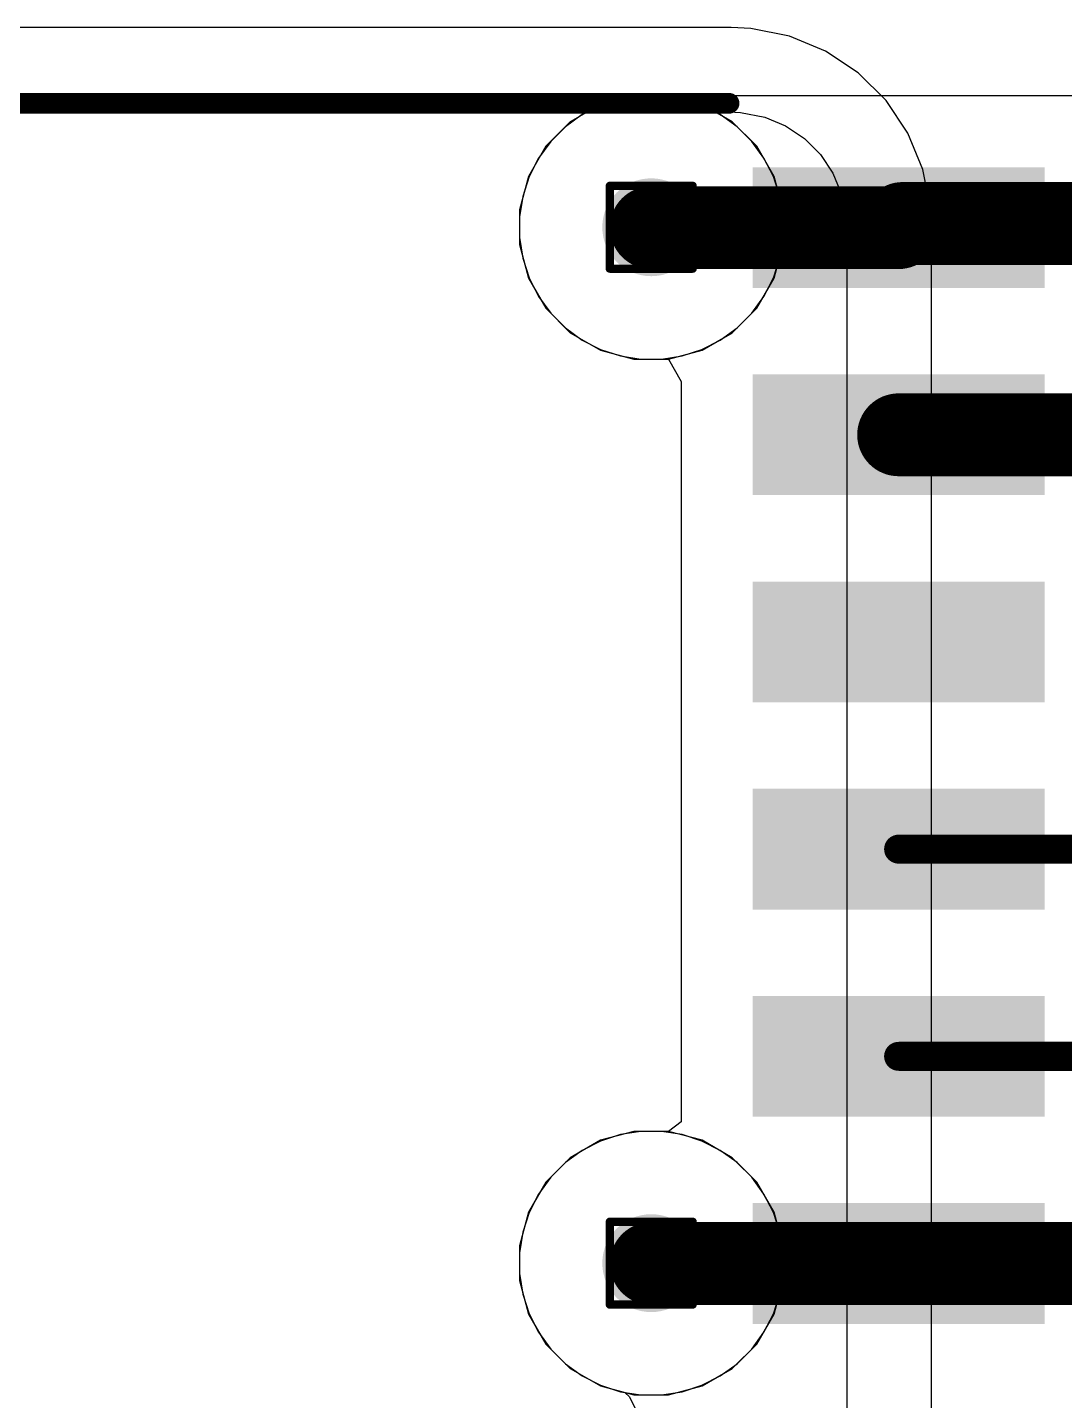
# Model space of a CAD drawing. Header units: inches. Extents: x -5 to 230, y -4 to 159.
# Drawn here: x 71.12 to 77.47, y 48.95 to 57.36 of the extents above; entities that cross this region are included whole.
import ezdxf

# ---------------------------------------------------------------- set-up
doc = ezdxf.new("R2010")
doc.units = ezdxf.units.IN
for name, color, linetype in [('Bottom Layer', 5, 'Continuous'), ('Drill Drawing', 1, 'Continuous'), ('Layer 1', 16, 'Continuous'), ('Layer 2', 76, 'Continuous'), ('Top Layer', 1, 'Continuous'), ('Top Overlay', 2, 'Continuous'), ('Top Paste', 8, 'Continuous'), ('Top Solder', 216, 'Continuous'), ('Via Holes', 16, 'Continuous')]:
    doc.layers.add(name, color=color, linetype=linetype)

# ---------------------------------------------------------------- blocks, each defined once
blk = doc.blocks.new('SOIC_16_300____37')
at = {"layer": 'Top Layer'}
for points in [[(4.05, 4.745), (5.7, 4.745), (5.7, 4.145), (4.05, 4.145)], [(4.05, 3.475), (5.7, 3.475), (5.7, 2.875), (4.05, 2.875)], [(4.05, 2.205), (5.7, 2.205), (5.7, 1.605), (4.05, 1.605)], [(4.05, 0.935), (5.7, 0.935), (5.7, 0.335), (4.05, 0.335)], [(4.05, -0.335), (5.7, -0.335), (5.7, -0.935), (4.05, -0.935)], [(4.05, -1.605), (5.7, -1.605), (5.7, -2.205), (4.05, -2.205)]]:
    blk.add_hatch(color=1, dxfattribs=at).paths.add_polyline_path(points)
at = {"layer": 'Top Paste'}
for points in [[(4.05, 4.745), (5.7, 4.745), (5.7, 4.145), (4.05, 4.145)], [(4.05, 3.475), (5.7, 3.475), (5.7, 2.875), (4.05, 2.875)], [(4.05, 2.205), (5.7, 2.205), (5.7, 1.605), (4.05, 1.605)], [(4.05, 0.935), (5.7, 0.935), (5.7, 0.335), (4.05, 0.335)], [(4.05, -0.335), (5.7, -0.335), (5.7, -0.935), (4.05, -0.935)], [(4.05, -1.605), (5.7, -1.605), (5.7, -2.205), (4.05, -2.205)]]:
    blk.add_hatch(color=8, dxfattribs=at).paths.add_polyline_path(points)
at = {"layer": 'Top Solder'}
for points in [[(3.98, 4.815), (5.77, 4.815), (5.77, 4.075), (3.98, 4.075)], [(3.98, 3.545), (5.77, 3.545), (5.77, 2.805), (3.98, 2.805)], [(3.98, 2.275), (5.77, 2.275), (5.77, 1.535), (3.98, 1.535)], [(3.98, 1.005), (5.77, 1.005), (5.77, 0.265), (3.98, 0.265)], [(3.98, -0.265), (5.77, -0.265), (5.77, -1.005), (3.98, -1.005)], [(3.98, -1.535), (5.77, -1.535), (5.77, -2.275), (3.98, -2.275)]]:
    blk.add_hatch(color=216, dxfattribs=at).paths.add_polyline_path(points)
at = {"layer": 'Top Overlay'}
blk.add_lwpolyline([(-3.6068, 5.207, 0.127, 0.127, 0), (3.8354, 5.207, 0.127, 0.127, 0)], format="xyseb", dxfattribs=at)
blk.add_lwpolyline([(3.8037, 5.207, 0.0635, 0.0635, 1), (3.8672, 5.207, 0.0635, 0.0635, 1)], format="xyseb", close=True, dxfattribs=at)

msp = doc.modelspace()

# ---------------------------------------------------------------- hatches: boundary and pattern name
at = {"layer": 'Bottom Layer'}
h = msp.add_hatch(color=5, dxfattribs=at)
edge = h.paths.add_edge_path()
edge.add_arc((74.9413, 56.1384), 0.3, 0, 360)
h = msp.add_hatch(color=5, dxfattribs=at)
edge = h.paths.add_edge_path()
edge.add_arc((74.9413, 49.7884), 0.3, 0, 360)
at = {"layer": 'Layer 1'}
h = msp.add_hatch(color=16, dxfattribs=at)
edge = h.paths.add_edge_path()
edge.add_arc((74.9413, 56.1384), 0.3, 0, 360)
h = msp.add_hatch(color=16, dxfattribs=at)
edge = h.paths.add_edge_path()
edge.add_arc((74.9413, 49.7884), 0.3, 0, 360)
at = {"layer": 'Layer 2'}
h = msp.add_hatch(color=76, dxfattribs=at)
edge = h.paths.add_edge_path()
edge.add_arc((74.9413, 56.1384), 0.3, 0, 360)
h = msp.add_hatch(color=76, dxfattribs=at)
edge = h.paths.add_edge_path()
edge.add_arc((74.9413, 49.7884), 0.3, 0, 360)
at = {"layer": 'Top Layer'}
h = msp.add_hatch(color=1, dxfattribs=at)
edge = h.paths.add_edge_path()
edge.add_arc((74.9413, 56.1384), 0.3, 0, 360)
h = msp.add_hatch(color=1, dxfattribs=at)
edge = h.paths.add_edge_path()
edge.add_arc((74.9413, 49.7884), 0.3, 0, 360)
at = {"layer": 'Via Holes'}
h = msp.add_hatch(color=7, dxfattribs=at)
edge = h.paths.add_edge_path()
edge.add_arc((74.9413, 56.1384), 0.15, 0, 360)
h = msp.add_hatch(color=7, dxfattribs=at)
edge = h.paths.add_edge_path()
edge.add_arc((74.9413, 49.7884), 0.15, 0, 360)

# ---------------------------------------------------------------- linework, layer by layer
at = {"layer": 'Bottom Layer'}
for p, q in [((74.7521, 56.9265), (74.6311, 56.8872)), ((74.8777, 56.9464), (74.7521, 56.9265)), ((75.0049, 56.9464), (74.8777, 56.9464)), ((75.1305, 56.9265), (75.0049, 56.9464)), ((75.2515, 56.8872), (75.1305, 56.9265)), ((74.5178, 56.8295), (74.4149, 56.7547)), ((74.6311, 56.8872), (74.5178, 56.8295)), ((75.3648, 56.8295), (75.2515, 56.8872)), ((75.4677, 56.7547), (75.3648, 56.8295)), ((74.4149, 56.7547), (74.325, 56.6648)), ((75.5576, 56.6648), (75.4677, 56.7547)), ((74.325, 56.6648), (74.2502, 56.5619)), ((75.6324, 56.5619), (75.5576, 56.6648)), ((74.2502, 56.5619), (74.1925, 56.4486)), ((75.6901, 56.4486), (75.6324, 56.5619)), ((74.1925, 56.4486), (74.1532, 56.3276)), ((75.7294, 56.3276), (75.6901, 56.4486)), ((74.1532, 56.3276), (74.1333, 56.202)), ((75.7493, 56.202), (75.7294, 56.3276)), ((74.1333, 56.202), (74.1333, 56.0748)), ((75.7493, 56.0748), (75.7493, 56.202)), ((74.1333, 56.0748), (74.1532, 55.9492)), ((75.7294, 55.9492), (75.7493, 56.0748)), ((74.1532, 55.9492), (74.1925, 55.8282)), ((75.6901, 55.8282), (75.7294, 55.9492)), ((74.1925, 55.8282), (74.2502, 55.7149)), ((75.6324, 55.7149), (75.6901, 55.8282)), ((74.2502, 55.7149), (74.325, 55.612)), ((75.5576, 55.612), (75.6324, 55.7149)), ((74.325, 55.612), (74.4149, 55.5221)), ((75.4677, 55.5221), (75.5576, 55.612)), ((74.4149, 55.5221), (74.5178, 55.4473)), ((75.3648, 55.4473), (75.4677, 55.5221)), ((74.5178, 55.4473), (74.6311, 55.3896)), ((74.6311, 55.3896), (74.7521, 55.3503)), ((75.1305, 55.3503), (75.2515, 55.3896)), ((75.2515, 55.3896), (75.3648, 55.4473)), ((74.7521, 55.3503), (74.8777, 55.3304)), ((74.8777, 55.3304), (75.0049, 55.3304)), ((75.0049, 55.3304), (75.1305, 55.3503)), ((74.8777, 50.5964), (74.7521, 50.5765)), ((75.0049, 50.5964), (74.8777, 50.5964)), ((75.1305, 50.5765), (75.0049, 50.5964)), ((74.6311, 50.5372), (74.5178, 50.4795)), ((74.7521, 50.5765), (74.6311, 50.5372)), ((75.2515, 50.5372), (75.1305, 50.5765)), ((75.3648, 50.4795), (75.2515, 50.5372)), ((74.5178, 50.4795), (74.4149, 50.4047)), ((75.4677, 50.4047), (75.3648, 50.4795)), ((74.4149, 50.4047), (74.325, 50.3148)), ((75.5576, 50.3148), (75.4677, 50.4047)), ((74.325, 50.3148), (74.2502, 50.2119)), ((75.6324, 50.2119), (75.5576, 50.3148)), ((74.2502, 50.2119), (74.1925, 50.0986)), ((75.6901, 50.0986), (75.6324, 50.2119)), ((74.1925, 50.0986), (74.1532, 49.9776)), ((75.7294, 49.9776), (75.6901, 50.0986)), ((74.1532, 49.9776), (74.1333, 49.852)), ((75.7493, 49.852), (75.7294, 49.9776)), ((74.1333, 49.852), (74.1333, 49.7248)), ((75.7493, 49.7248), (75.7493, 49.852)), ((74.1333, 49.7248), (74.1532, 49.5992)), ((75.7294, 49.5992), (75.7493, 49.7248)), ((74.1532, 49.5992), (74.1925, 49.4782)), ((75.6901, 49.4782), (75.7294, 49.5992)), ((74.1925, 49.4782), (74.2502, 49.3649)), ((75.6324, 49.3649), (75.6901, 49.4782)), ((74.2502, 49.3649), (74.325, 49.262)), ((75.5576, 49.262), (75.6324, 49.3649)), ((74.325, 49.262), (74.4149, 49.1721)), ((75.4677, 49.1721), (75.5576, 49.262)), ((74.4149, 49.1721), (74.5178, 49.0973)), ((75.3648, 49.0973), (75.4677, 49.1721)), ((74.5178, 49.0973), (74.6311, 49.0396)), ((75.2515, 49.0396), (75.3648, 49.0973)), ((74.6311, 49.0396), (74.7521, 49.0003)), ((74.7521, 49.0003), (74.8777, 48.9804)), ((75.0049, 48.9804), (75.1305, 49.0003)), ((75.1305, 49.0003), (75.2515, 49.0396)), ((74.8777, 48.9804), (75.0049, 48.9804))]:
    msp.add_line(p, q, dxfattribs=at)
at = {"layer": 'Drill Drawing'}
for points in [[(74.6873, 56.3924, 0.0508, 0.0508, 0), (75.1953, 56.3924, 0.0508, 0.0508, 0)], [(74.6873, 55.8844, 0.0508, 0.0508, 0), (74.6873, 56.3924, 0.0508, 0.0508, 0)], [(75.1953, 55.8844, 0.0508, 0.0508, 0), (75.1953, 56.3924, 0.0508, 0.0508, 0)], [(74.7889, 56.2908, 0.0508, 0.0508, 0), (75.0937, 56.2908, 0.0508, 0.0508, 0)], [(74.7889, 55.986, 0.0508, 0.0508, 0), (74.7889, 56.2908, 0.0508, 0.0508, 0)], [(75.0937, 55.986, 0.0508, 0.0508, 0), (75.0937, 56.2908, 0.0508, 0.0508, 0)], [(74.7889, 55.986, 0.0508, 0.0508, 0), (75.0937, 55.986, 0.0508, 0.0508, 0)], [(74.6873, 55.8844, 0.0508, 0.0508, 0), (75.1953, 55.8844, 0.0508, 0.0508, 0)], [(74.6873, 50.0424, 0.0508, 0.0508, 0), (75.1953, 50.0424, 0.0508, 0.0508, 0)], [(74.6873, 49.5344, 0.0508, 0.0508, 0), (74.6873, 50.0424, 0.0508, 0.0508, 0)], [(75.1953, 49.5344, 0.0508, 0.0508, 0), (75.1953, 50.0424, 0.0508, 0.0508, 0)], [(74.7889, 49.9408, 0.0508, 0.0508, 0), (75.0937, 49.9408, 0.0508, 0.0508, 0)], [(74.7889, 49.636, 0.0508, 0.0508, 0), (74.7889, 49.9408, 0.0508, 0.0508, 0)], [(75.0937, 49.636, 0.0508, 0.0508, 0), (75.0937, 49.9408, 0.0508, 0.0508, 0)], [(74.7889, 49.636, 0.0508, 0.0508, 0), (75.0937, 49.636, 0.0508, 0.0508, 0)], [(74.6873, 49.5344, 0.0508, 0.0508, 0), (75.1953, 49.5344, 0.0508, 0.0508, 0)]]:
    msp.add_lwpolyline(points, format="xyseb", dxfattribs=at)
for points in [[(74.6746, 56.3924, 0.0254, 0.0254, 1), (74.7, 56.3924, 0.0254, 0.0254, 1)], [(74.6746, 56.3924, 0.0254, 0.0254, 1), (74.7, 56.3924, 0.0254, 0.0254, 1)], [(75.1826, 56.3924, 0.0254, 0.0254, 1), (75.208, 56.3924, 0.0254, 0.0254, 1)], [(75.1826, 56.3924, 0.0254, 0.0254, 1), (75.208, 56.3924, 0.0254, 0.0254, 1)], [(74.7762, 56.2908, 0.0254, 0.0254, 1), (74.8016, 56.2908, 0.0254, 0.0254, 1)], [(74.7762, 56.2908, 0.0254, 0.0254, 1), (74.8016, 56.2908, 0.0254, 0.0254, 1)], [(75.081, 56.2908, 0.0254, 0.0254, 1), (75.1064, 56.2908, 0.0254, 0.0254, 1)], [(75.081, 56.2908, 0.0254, 0.0254, 1), (75.1064, 56.2908, 0.0254, 0.0254, 1)], [(74.7762, 55.986, 0.0254, 0.0254, 1), (74.8016, 55.986, 0.0254, 0.0254, 1)], [(74.7762, 55.986, 0.0254, 0.0254, 1), (74.8016, 55.986, 0.0254, 0.0254, 1)], [(75.081, 55.986, 0.0254, 0.0254, 1), (75.1064, 55.986, 0.0254, 0.0254, 1)], [(75.081, 55.986, 0.0254, 0.0254, 1), (75.1064, 55.986, 0.0254, 0.0254, 1)], [(74.6746, 55.8844, 0.0254, 0.0254, 1), (74.7, 55.8844, 0.0254, 0.0254, 1)], [(74.6746, 55.8844, 0.0254, 0.0254, 1), (74.7, 55.8844, 0.0254, 0.0254, 1)], [(75.1826, 55.8844, 0.0254, 0.0254, 1), (75.208, 55.8844, 0.0254, 0.0254, 1)], [(75.1826, 55.8844, 0.0254, 0.0254, 1), (75.208, 55.8844, 0.0254, 0.0254, 1)], [(74.6746, 50.0424, 0.0254, 0.0254, 1), (74.7, 50.0424, 0.0254, 0.0254, 1)], [(74.6746, 50.0424, 0.0254, 0.0254, 1), (74.7, 50.0424, 0.0254, 0.0254, 1)], [(75.1826, 50.0424, 0.0254, 0.0254, 1), (75.208, 50.0424, 0.0254, 0.0254, 1)], [(75.1826, 50.0424, 0.0254, 0.0254, 1), (75.208, 50.0424, 0.0254, 0.0254, 1)], [(74.7762, 49.9408, 0.0254, 0.0254, 1), (74.8016, 49.9408, 0.0254, 0.0254, 1)], [(74.7762, 49.9408, 0.0254, 0.0254, 1), (74.8016, 49.9408, 0.0254, 0.0254, 1)], [(75.081, 49.9408, 0.0254, 0.0254, 1), (75.1064, 49.9408, 0.0254, 0.0254, 1)], [(75.081, 49.9408, 0.0254, 0.0254, 1), (75.1064, 49.9408, 0.0254, 0.0254, 1)], [(74.7762, 49.636, 0.0254, 0.0254, 1), (74.8016, 49.636, 0.0254, 0.0254, 1)], [(74.7762, 49.636, 0.0254, 0.0254, 1), (74.8016, 49.636, 0.0254, 0.0254, 1)], [(75.081, 49.636, 0.0254, 0.0254, 1), (75.1064, 49.636, 0.0254, 0.0254, 1)], [(75.081, 49.636, 0.0254, 0.0254, 1), (75.1064, 49.636, 0.0254, 0.0254, 1)], [(74.6746, 49.5344, 0.0254, 0.0254, 1), (74.7, 49.5344, 0.0254, 0.0254, 1)], [(74.6746, 49.5344, 0.0254, 0.0254, 1), (74.7, 49.5344, 0.0254, 0.0254, 1)], [(75.1826, 49.5344, 0.0254, 0.0254, 1), (75.208, 49.5344, 0.0254, 0.0254, 1)], [(75.1826, 49.5344, 0.0254, 0.0254, 1), (75.208, 49.5344, 0.0254, 0.0254, 1)]]:
    msp.add_lwpolyline(points, format="xyseb", close=True, dxfattribs=at)
at = {"layer": 'Layer 1'}
for p, q in [((74.8349, 56.9464), (74.6294, 56.8913)), ((75.0477, 56.9464), (74.8349, 56.9464)), ((75.2532, 56.8913), (75.0477, 56.9464)), ((74.6294, 56.8913), (74.4452, 56.785)), ((75.4374, 56.785), (75.2532, 56.8913)), ((74.4452, 56.785), (74.2948, 56.6345)), ((75.5879, 56.6345), (75.4374, 56.785)), ((74.2948, 56.6345), (74.1884, 56.4503)), ((75.6942, 56.4503), (75.5879, 56.6345)), ((74.1884, 56.4503), (74.1333, 56.2448)), ((75.7493, 56.2448), (75.6942, 56.4503)), ((74.1333, 56.2448), (74.1333, 56.032)), ((75.7493, 56.032), (75.7493, 56.2448)), ((74.1333, 56.032), (74.1884, 55.8265)), ((75.6942, 55.8265), (75.7493, 56.032)), ((74.1884, 55.8265), (74.2948, 55.6423)), ((75.5879, 55.6423), (75.6942, 55.8265)), ((74.2948, 55.6423), (74.4452, 55.4918)), ((75.4374, 55.4918), (75.5879, 55.6423)), ((74.4452, 55.4918), (74.6294, 55.3855)), ((75.2532, 55.3855), (75.4374, 55.4918)), ((74.6294, 55.3855), (74.8349, 55.3304)), ((75.0477, 55.3304), (75.2532, 55.3855)), ((74.8349, 55.3304), (75.0477, 55.3304)), ((74.8349, 50.5964), (74.6294, 50.5413)), ((75.0477, 50.5964), (74.8349, 50.5964)), ((75.2532, 50.5413), (75.0477, 50.5964)), ((74.6294, 50.5413), (74.4452, 50.435)), ((75.4374, 50.435), (75.2532, 50.5413)), ((74.4452, 50.435), (74.2948, 50.2845)), ((75.5879, 50.2845), (75.4374, 50.435)), ((74.2948, 50.2845), (74.1884, 50.1003)), ((75.6942, 50.1003), (75.5879, 50.2845)), ((74.1884, 50.1003), (74.1333, 49.8948)), ((75.7493, 49.8948), (75.6942, 50.1003)), ((74.1333, 49.8948), (74.1333, 49.682)), ((75.7493, 49.682), (75.7493, 49.8948)), ((74.1333, 49.682), (74.1884, 49.4765)), ((75.6942, 49.4765), (75.7493, 49.682)), ((74.1884, 49.4765), (74.2948, 49.2923)), ((75.5879, 49.2923), (75.6942, 49.4765)), ((74.2948, 49.2923), (74.4452, 49.1418)), ((75.4374, 49.1418), (75.5879, 49.2923)), ((74.4452, 49.1418), (74.6294, 49.0355)), ((75.2532, 49.0355), (75.4374, 49.1418)), ((74.6294, 49.0355), (74.8349, 48.9804)), ((75.0477, 48.9804), (75.2532, 49.0355)), ((74.8349, 48.9804), (75.0477, 48.9804))]:
    msp.add_line(p, q, dxfattribs=at)
at = {"layer": 'Layer 2'}
for p, q in [((75.4322, 57.3632), (67.5188, 57.3632)), ((75.5524, 57.3572), (75.4322, 57.3632)), ((75.7883, 57.3103), (75.5524, 57.3572)), ((76.0105, 57.2183), (75.7883, 57.3103)), ((76.2105, 57.0847), (76.0105, 57.2183)), ((76.3806, 56.9146), (76.2105, 57.0847)), ((76.5142, 56.7146), (76.3806, 56.9146)), ((66.8791, 56.8452), (75.4196, 56.8452)), ((75.4196, 56.8452), (75.4888, 56.8418)), ((75.4888, 56.8418), (75.6372, 56.8123)), ((75.6372, 56.8123), (75.7652, 56.7593)), ((75.7652, 56.7593), (75.8803, 56.6823)), ((75.8803, 56.6823), (75.9783, 56.5844)), ((76.6063, 56.4924), (76.5142, 56.7146)), ((75.9783, 56.5844), (76.0552, 56.4692)), ((76.6532, 56.2565), (76.6063, 56.4924)), ((76.0552, 56.4692), (76.1082, 56.3413)), ((76.1082, 56.3413), (76.1377, 56.1929)), ((76.6591, 56.1362), (76.6532, 56.2565)), ((76.1377, 56.1929), (76.1411, 56.1236)), ((76.1411, 56.1236), (76.1411, 54.0623)), ((76.6591, 9.2221), (76.6591, 56.1362)), ((76.1411, 54.0623), (76.1411, 52.7236)), ((76.1411, 52.7236), (76.1411, 48.8324))]:
    msp.add_line(p, q, dxfattribs=at)
at = {"layer": 'Top Layer'}
for p, q in [((74.8349, 56.9464), (74.6294, 56.8913)), ((75.0477, 56.9464), (74.8349, 56.9464)), ((75.107, 56.9305), (75.0477, 56.9464)), ((75.1249, 56.9442), (75.107, 56.9305)), ((77.7909, 56.9442), (75.1249, 56.9442)), ((75.1249, 56.9442), (75.1249, 56.9442)), ((74.6294, 56.8913), (74.4452, 56.785)), ((74.4452, 56.785), (74.2948, 56.6345)), ((74.2948, 56.6345), (74.1884, 56.4503)), ((74.1884, 56.4503), (74.1333, 56.2448)), ((74.1333, 56.2448), (74.1333, 56.032)), ((74.1333, 56.032), (74.1884, 55.8265)), ((74.1884, 55.8265), (74.2948, 55.6423)), ((74.2948, 55.6423), (74.4452, 55.4918)), ((74.4452, 55.4918), (74.6294, 55.3855)), ((74.6294, 55.3855), (74.8349, 55.3304)), ((74.8349, 55.3304), (75.0477, 55.3304)), ((75.0477, 55.3304), (75.1249, 55.1933)), ((75.1249, 55.1933), (75.1249, 54.0582)), ((75.1249, 54.0582), (75.1249, 52.7882)), ((75.1249, 52.7882), (75.1249, 51.5182)), ((75.1249, 51.5182), (75.1249, 50.6556)), ((74.8349, 50.5964), (74.6294, 50.5413)), ((75.0477, 50.5964), (74.8349, 50.5964)), ((75.1249, 50.6556), (75.0477, 50.5964)), ((74.6294, 50.5413), (74.4452, 50.435)), ((74.4452, 50.435), (74.2948, 50.2845)), ((74.2948, 50.2845), (74.1884, 50.1003)), ((74.1884, 50.1003), (74.1333, 49.8948)), ((74.1333, 49.8948), (74.1333, 49.682)), ((74.1333, 49.682), (74.1884, 49.4765)), ((74.1884, 49.4765), (74.2948, 49.2923)), ((74.2948, 49.2923), (74.4452, 49.1418)), ((74.4452, 49.1418), (74.6294, 49.0355)), ((74.6294, 49.0355), (74.7787, 48.9955)), ((74.7787, 48.9955), (74.8089, 48.968)), ((74.8089, 48.968), (74.8533, 48.8773))]:
    msp.add_line(p, q, dxfattribs=at)
for points in [[(76.4833, 56.1616, 0.508, 0.508, 0), (79.0124, 56.1616, 0.508, 0.508, 0)], [(74.9413, 56.1362, 0.508, 0.508, 0), (76.4579, 56.1362, 0.508, 0.508, 0)], [(76.4579, 56.1362, 0.254, 0.254, -0.414214), (76.4833, 56.1616, 0.254, 0.254, 0)], [(76.4579, 54.8662, 0.508, 0.508, 0), (80.5325, 54.8662, 0.508, 0.508, 0)], [(76.4579, 52.3262, 0.1778, 0.1778, 0), (78.5425, 52.3262, 0.1778, 0.1778, 0)], [(76.4579, 51.0562, 0.1778, 0.1778, 0), (78.5425, 51.0562, 0.1778, 0.1778, 0)], [(74.9413, 49.7862, 0.508, 0.508, 0), (76.4579, 49.7862, 0.508, 0.508, 0)], [(76.4579, 49.7862, 0.508, 0.508, 0), (78.4528, 49.7862, 0.508, 0.508, 0)]]:
    msp.add_lwpolyline(points, format="xyseb", dxfattribs=at)
for points in [[(76.3563, 56.1616, 0.254, 0.254, 1), (76.6103, 56.1616, 0.254, 0.254, 1)], [(74.8143, 56.1362, 0.254, 0.254, 1), (75.0683, 56.1362, 0.254, 0.254, 1)], [(76.3309, 56.1362, 0.254, 0.254, 1), (76.5849, 56.1362, 0.254, 0.254, 1)], [(76.3944, 56.1362, 0.127, 0.127, 1), (76.5214, 56.1362, 0.127, 0.127, 1)], [(76.4198, 56.1616, 0.127, 0.127, 1), (76.5468, 56.1616, 0.127, 0.127, 1)], [(76.3309, 54.8662, 0.254, 0.254, 1), (76.5849, 54.8662, 0.254, 0.254, 1)], [(76.4134, 52.3262, 0.0889, 0.0889, 1), (76.5023, 52.3262, 0.0889, 0.0889, 1)], [(76.4134, 51.0562, 0.0889, 0.0889, 1), (76.5023, 51.0562, 0.0889, 0.0889, 1)], [(74.8143, 49.7862, 0.254, 0.254, 1), (75.0683, 49.7862, 0.254, 0.254, 1)], [(76.3309, 49.7862, 0.254, 0.254, 1), (76.5849, 49.7862, 0.254, 0.254, 1)], [(76.3309, 49.7862, 0.254, 0.254, 1), (76.5849, 49.7862, 0.254, 0.254, 1)]]:
    msp.add_lwpolyline(points, format="xyseb", close=True, dxfattribs=at)

# ---------------------------------------------------------------- block references
msp.add_blockref('SOIC_16_300____37', (71.5829, 51.6912))

doc.saveas('drawing.dxf')
